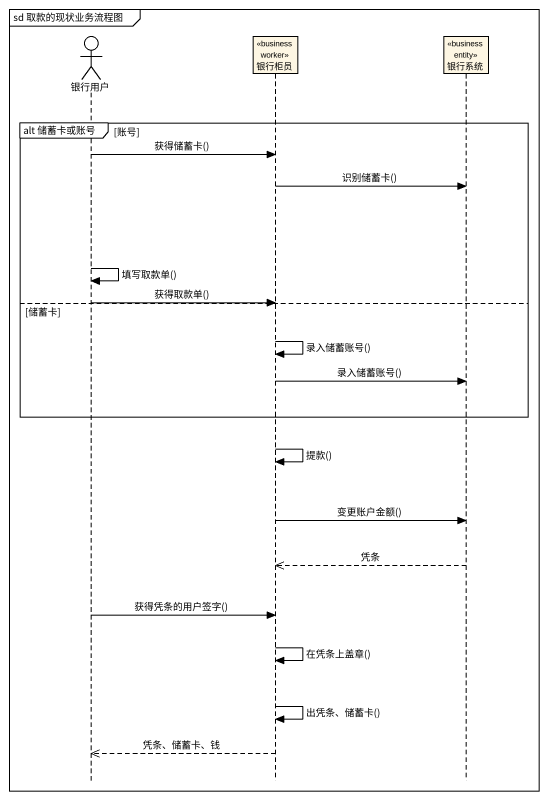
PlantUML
@startuml
mainframe sd 取款的现状业务流程图
hide footbox
actor 银行用户
participant 银行柜员 <<business worker>>
participant 银行系统 <<business entity>>

group alt 储蓄卡或账号 [账号]
  银行用户 -> 银行柜员 : 获得储蓄卡()
  银行柜员 -> 银行系统 : 识别储蓄卡()
  银行用户 -> 银行用户 : 填写取款单()
  银行用户 -> 银行柜员 : 获得取款单()
else 储蓄卡
  银行柜员 -> 银行柜员 : 录入储蓄账号()
  银行柜员 -> 银行系统 : 录入储蓄账号()
end
银行柜员 -> 银行柜员 : 提款()
银行柜员 -> 银行系统 : 变更账户金额()
银行系统 -->> 银行柜员 : 凭条
银行用户 -> 银行柜员 : 获得凭条的用户签字()
银行柜员 -> 银行柜员 : 在凭条上盖章()
银行柜员 -> 银行柜员 : 出凭条、储蓄卡()
银行柜员 -->> 银行用户 : 凭条、储蓄卡、钱
@enduml
